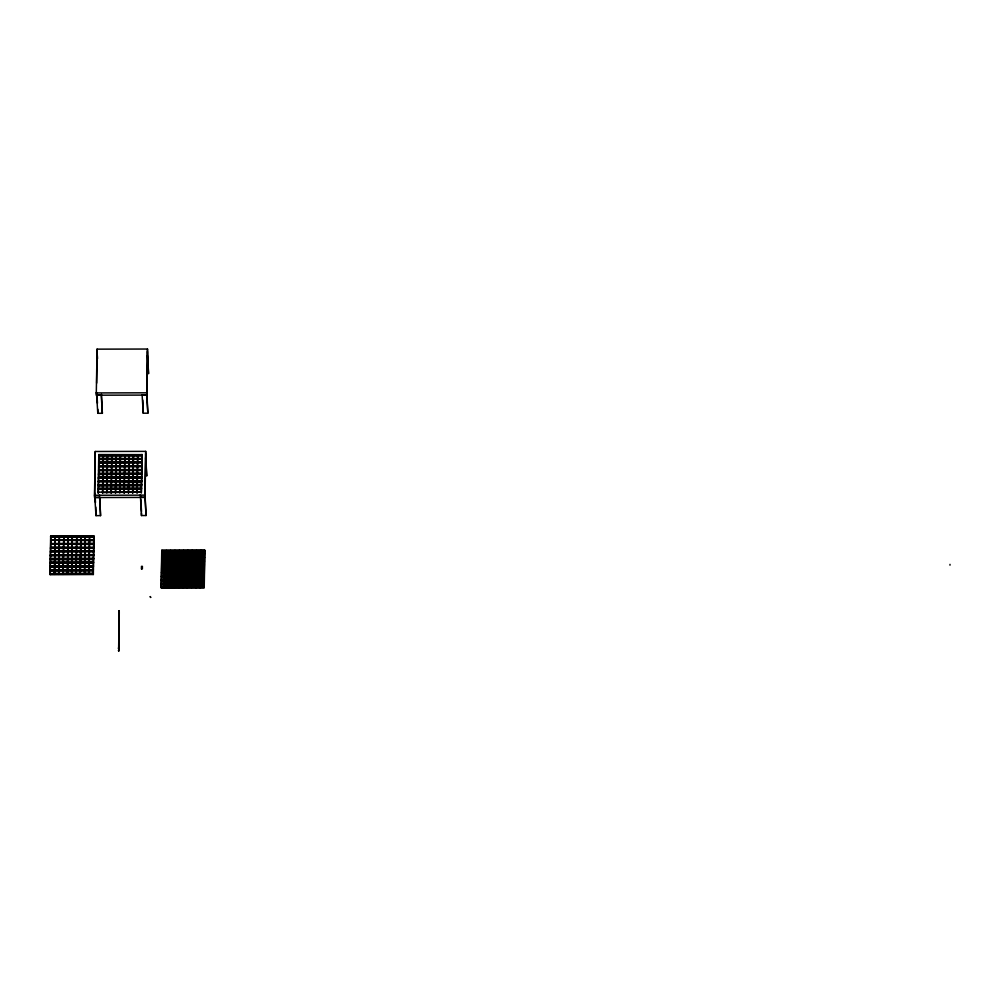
<?xml version="1.0" encoding="UTF-8"?>
<svg xmlns="http://www.w3.org/2000/svg" width="1000" height="1000" viewBox="0 0 1000 1000"><rect width="100%" height="100%" fill="white"/><g stroke="black" fill="none" stroke-linecap="round" stroke-linejoin="round"><path stroke-width="1.5" d="M54.488 573.475L55.175 536.688M67.425 573.45L68.112 536.65M115.438 493L116.037 454.837M59.488 536.675L58.8 573.625L54.312 573.475L54.363 574.388M80.35 573.575L62.925 573.462L62.987 574.375M76.037 573.587L76.1 574.338L76.725 536.638M80.375 573.875L80.625 558.45M93.275 573.55L84.475 573.413L84.537 574.325L85.312 536.163M84.663 573.562L84.712 574.325M50.663 536.075L50.725 536.987L94 536.9L93.325 574.462L50.05 574.562L50.663 536.075L93.938 535.988L93.987 537.062L50.9 537.15L50.85 536.237L50.237 574.4L50.188 573.488M54.3 573.638L55.188 536.525M54.575 573.2L55.213 536.987M62.925 573.612L63.8 536.512M67.5 573.162L67.7 558.475M67.763 558.2L68.138 536.95M72.387 536.188L71.787 574.35M80.162 573.575L80.825 536.175L80.887 537.087M80.225 574.325L80.85 536.625M80.688 558.175L80.887 543.488M80.962 543.212L81.075 536.925M84.475 573.562L85.138 536.163L85.375 537.075M94.5 495.262L95.275 451.488L145.7 451.375L145.075 497.425L94.637 497.537L94.5 495.262L144.925 495.138L146.037 515.525L141.463 515.538L140.35 494.625M96.3 392.925L97.075 349.15L147.513 349.038L146.875 395.087L96.45 395.2L96.3 392.925L146.738 392.812L146.875 395.087M94.637 497.537L95.275 451.488M96.45 395.2L96.5 392.188M96.662 383.125L97.075 349.15M99.775 497.95L100.562 515.625L95.975 515.638L95.763 507.1M101.475 394.1L102.362 413.288L97.788 413.3L97.85 409.325M98.188 493.2L98.787 454.575L142.075 454.625L141.412 492.188L102.662 492.575M98.375 493.038L98.987 454.875M100.562 515.625L99.462 494.712M102.5 493.025L103.287 454.862L103.35 455.775M102.688 493.025L103.238 458.438M103.3 458.113L103.35 455.625M103.312 455.325L103.1 454.862M106.75 492.262L107.413 454.862L107.475 455.775M106.812 493.013L107.625 455.312M111.125 493.013L111.725 454.85L111.788 455.763M111.312 493.013L111.912 454.85L111.962 455.763M115.612 493L116.275 455.588M119.688 492.238L120.337 454.825L120.4 455.737M119.738 492.987L120.55 455.288M118.4 648.062L118.637 648.825L119.237 610.662L118.775 650.962L119.087 611.112M124.05 492.975L124.862 455.112M124.237 492.975L124.838 454.812L124.9 455.725M128.363 492.962L128.988 455.262M128.55 492.962L128.912 458.387M129.213 455.562L129.137 459.3L129.1 458.387M132.613 492.2L133.275 454.8L133.325 455.712M132.675 492.962L133.45 454.8L133.512 455.712M132.85 492.962L133.512 455.55M136.975 492.95L137.575 454.787L137.825 455.7M137.162 492.95L137.8 455.238M141.287 493.1L142.075 454.475L142.125 455.7L99.038 455.788L98.787 454.575M141.463 515.538L141.5 512.888M146.775 390.95L147.85 413.188L143.262 413.2L142.762 400.087M141.438 568.975L141.488 566.337L142.4 566.35L142.363 568.975L141.6 568.85M145.7 451.375L144.887 497.262L140.312 497.275M147.85 413.188L146.7 394.925L147.513 349.038M146.037 515.525L144.963 493.288M161.762 550.388L161.112 587.925L204.213 587.825L204.862 550.288L161.762 550.388L204.862 550.288M161.95 550.538L161.287 587.625L204.025 587.537L204.675 550.45M162.925 584.5L163.85 584.513L163.8 587.137L162.887 587.137L163.088 584.5M163 580.763L163.912 580.775L163.863 583.4L162.95 583.4L163.162 580.763M163.062 577.025L163.975 577.038L163.938 579.663L163.012 579.663L163.225 577.025M163.125 573.288L164.05 573.288L164 575.913L163.088 575.925L163.287 573.288M163.2 569.538L164.112 569.55L164.062 572.175L163.15 572.175L163.35 569.538M163.263 565.8L164.175 565.812L164.137 568.438L163.212 568.438L163.425 565.8M163.325 562.062L164.25 562.075L164.2 564.7L163.287 564.7L163.487 562.062M163.388 558.325L164.312 558.325L164.262 560.95L163.35 560.962L163.55 558.325M163.463 554.575L164.375 554.587L164.325 557.212L163.412 557.212L163.625 554.575M164.15 550.962L163.525 550.85L164.438 550.837L164.4 553.475L163.475 553.475L163.688 550.837M165.6 587.625L166.25 550.538M165.787 587.625L166.438 550.538M167.2 587.137L167.237 584.5L168.162 584.5L168.113 587.125L167.35 587.013M167.262 583.387L167.312 580.75L168.225 580.763L168.175 583.387L167.413 583.263M167.325 579.65L167.375 577.013L168.287 577.025L168.25 579.65L167.475 579.525M167.387 575.913L167.438 573.275L168.35 573.288L168.312 575.913L167.55 575.788M167.463 572.175L167.5 569.538L168.425 569.538L168.375 572.163L167.613 572.05M167.525 568.425L167.575 565.788L168.487 565.8L168.438 568.425L167.675 568.3M167.587 564.688L167.638 562.05L168.55 562.062L168.512 564.688L167.75 564.562M167.662 560.95L167.7 558.312L168.625 558.312L168.575 560.95L167.812 560.825M167.725 557.212L167.775 554.575L168.688 554.575L168.637 557.2L167.875 557.087M167.787 553.462L167.838 550.825L168.75 550.825L168.7 553.462L167.938 553.337M169.913 587.612L170.562 550.525M170.087 587.612L170.75 550.525M171.5 587.125L171.55 584.487L172.463 584.487L172.425 587.125L171.663 587M171.575 583.387L171.612 580.75L172.537 580.75L172.488 583.375L171.725 583.263M171.637 579.637L171.688 577L172.6 577.013L172.55 579.637L171.788 579.513M171.7 575.9L171.75 573.263L172.662 573.275L172.625 575.9L171.863 575.775M171.762 572.163L171.812 569.525L172.738 569.525L172.688 572.163L171.925 572.038M171.838 568.413L171.875 565.788L172.8 565.788L172.75 568.413L171.988 568.3M171.9 564.675L171.95 562.038L172.862 562.05L172.812 564.675L172.05 564.55M171.962 560.938L172.013 558.3L172.925 558.312L172.887 560.938L172.125 560.812M172.037 557.2L172.075 554.562L173 554.562L172.95 557.2L172.188 557.075M172.1 553.45L172.15 550.825L173.062 550.812L173.012 553.45L172.25 553.337M174.225 587.6L174.875 550.513M174.4 587.6L175.062 550.513M176.025 584.475L175.812 587.112L176.725 587.112L176.775 584.475L175.863 584.475M175.925 580.737L176.838 580.737L176.8 583.375L175.875 583.375L176.088 580.737M175.987 577L176.912 577L176.863 579.625L175.95 579.625L176.15 577M176.062 573.25L176.975 573.263L176.925 575.887L176.012 575.887L176.213 573.25M176.125 569.513L177.037 569.525L177 572.15L176.075 572.15L176.287 569.513M176.188 565.775L177.113 565.775L177.062 568.413L176.15 568.413L176.35 565.775M176.25 562.038L177.175 562.038L177.125 564.663L176.213 564.663L176.412 562.038M176.325 558.288L177.237 558.3L177.188 560.925L176.275 560.925L176.488 558.288M176.388 554.55L177.3 554.562L177.262 557.188L176.337 557.188L176.55 554.55M177.375 550.812L176.45 550.825L177.375 550.812L177.325 553.45L176.412 553.45L176.612 550.812M178.525 587.587L179.188 550.5M178.713 587.587L179.363 550.5M180.125 587.1L180.175 584.462L181.088 584.475L181.038 587.1L180.275 586.975M180.25 579.625L180.3 576.987L181.225 576.987L181.175 579.625L180.413 579.5M180.325 575.875L180.362 573.25L181.287 573.25L181.238 575.875L180.475 575.75M180.387 572.137L180.438 569.5L181.35 569.513L181.3 572.137L180.538 572.013M180.45 568.4L180.5 565.763L181.412 565.775L181.375 568.4L180.613 568.275M180.525 564.663L180.562 562.025L181.488 562.025L181.438 564.65L180.675 564.538M180.588 560.913L180.637 558.288L181.55 558.288L181.5 560.913L180.738 560.788M180.65 557.175L180.7 554.538L181.612 554.55L181.575 557.175L180.8 557.05M180.712 553.438L180.763 550.8L181.675 550.8L181.637 553.438L180.875 553.312M182.838 587.587L183.487 550.487M183.025 587.587L183.675 550.487M184.438 587.087L184.475 584.462L185.4 584.462L185.35 587.087L184.587 586.962M184.5 583.35L184.55 580.712L185.463 580.725L185.413 583.35L184.65 583.225M184.638 575.875L184.675 573.237L185.6 573.237L185.55 575.862L184.788 575.75M184.7 572.125L184.737 569.5L185.662 569.5L185.613 572.125L184.85 572M184.762 568.387L184.812 565.75L185.725 565.763L185.675 568.387L184.913 568.263M184.825 564.65L184.875 562.013L185.787 562.025L185.75 564.65L184.988 564.525M184.9 560.913L184.938 558.275L185.863 558.275L185.812 560.9L185.05 560.788M184.963 557.163L185.012 554.538L185.925 554.538L185.875 557.163L185.113 557.038M185.025 553.425L185.075 550.788L185.987 550.788L185.95 553.425L185.188 553.3M185.487 579.612L185.525 576.975L184.613 576.975L184.562 579.612L185.362 579.6M187.15 587.575L187.8 550.487M187.325 587.575L187.987 550.487M189.7 584.45L189.662 587.075L188.738 587.087L188.95 584.45M188.85 580.712L189.775 580.712L189.725 583.337L188.812 583.337L189.013 580.7M188.925 576.962L189.838 576.975L189.788 579.6L188.875 579.6L189.075 576.962M189.15 573.225L188.938 575.862L189.862 575.862L189.9 573.225L188.988 573.225M189.05 569.487L189.975 569.487L189.925 572.112L189.013 572.125L189.213 569.487M189.125 565.737L190.037 565.75L189.988 568.375L189.075 568.375L189.275 565.737M189.188 562L190.1 562.013L190.05 564.637L189.137 564.637L189.35 562M189.25 558.263L190.162 558.275L190.125 560.9L189.2 560.9L189.412 558.263M190.238 554.525L190.188 557.15L189.275 557.163L189.475 554.525M190.3 550.788L189.387 550.788L190.3 550.775L190.25 553.413L189.338 553.413L189.537 550.775M191.462 587.562L192.113 550.475M191.637 587.562L192.3 550.475M193.05 587.075L193.1 584.438L194.013 584.45L193.975 587.075L193.2 586.95M194.075 580.7L194.037 583.325L193.113 583.337L193.162 580.7L194.088 580.7M193.188 579.587L193.225 576.95L194.15 576.962L194.1 579.587L193.337 579.462M193.25 575.85L193.3 573.212L194.213 573.225L194.163 575.85L193.4 575.725M193.388 568.375L193.425 565.737L194.35 565.737L194.3 568.362L193.538 568.25M193.45 564.625L193.5 561.987L194.412 562L194.363 564.625L193.6 564.5M193.512 560.887L193.562 558.25L194.475 558.263L194.438 560.887L193.663 560.763M193.575 557.15L193.625 554.513L194.55 554.525L194.5 557.15L193.738 557.025M193.65 553.413L193.688 550.775L194.613 550.775L194.562 553.4L193.8 553.288M194.112 572.1L194.275 569.475L193.363 569.475L193.312 572.112L194.237 572.112M195.763 587.55L196.425 550.462M195.95 587.55L196.6 550.462M197.362 587.062L197.413 584.425L198.325 584.438L198.275 587.062L197.512 586.938M197.425 583.325L197.475 580.688L198.388 580.688L198.35 583.325L197.587 583.2M197.5 579.587L197.537 576.95L198.463 576.95L198.412 579.575L197.65 579.462M197.562 575.837L197.6 573.2L198.525 573.212L198.475 575.837L197.712 575.712M197.625 572.1L197.675 569.462L198.588 569.475L198.538 572.1L197.775 571.975M197.763 564.625L197.8 561.987L198.725 561.987L198.675 564.612L197.913 564.5M197.825 560.875L197.875 558.237L198.787 558.25L198.738 560.875L197.975 560.75M197.887 557.137L197.938 554.5L198.85 554.513L198.812 557.137L198.05 557.013M197.963 553.4L198 550.763L198.925 550.763L198.875 553.4L198.113 553.275M198.612 568.362L198.65 565.725L197.738 565.725L197.688 568.362L198.487 568.35M200.075 587.537L200.738 550.45M200.263 587.537L200.912 550.45M201.675 587.05L201.713 584.412L202.638 584.425L202.587 587.05L201.825 587.05M201.737 583.312L201.788 580.675L202.7 580.688L202.65 583.312L201.887 583.3M201.8 579.575L201.85 576.938L202.763 576.938L202.725 579.575L201.95 579.562M201.875 575.825L201.912 573.2L202.838 573.2L202.787 575.825L202.025 575.825M202.9 569.45L202.85 572.087L201.938 572.087L201.988 569.45L202.9 569.462M202 568.35L202.05 565.712L202.963 565.725L202.925 568.35L202.15 568.337M202.062 564.612L202.113 561.975L203.025 561.975L202.987 564.612L202.225 564.6M202.2 557.125L202.25 554.487L203.162 554.5L203.113 557.125L202.35 557.125M202.262 553.387L202.312 550.75L203.225 550.75L203.188 553.387L202.262 553.375M949.987 565.175L950 564.375M146.7 394.925L142.113 394.938L143.262 413.2M141.888 454.775L99.012 455.175M98.85 455.625L142.137 455.625M98.925 458.612L142.025 458.512M98.95 458.913L98.787 459.525L141.9 459.263M141.862 458.812L98.925 458.45L98.975 459.525M98.863 462.35L141.95 462.25M141.788 462.725L141.962 462.1L98.863 462.188L98.912 463.113M98.725 463.263L141.825 463.013M98.787 466.087L141.888 466M98.825 466.388L98.663 467.013L141.762 466.75M141.713 466.463L141.888 465.838L98.8 465.938L98.837 467.013M98.725 469.837L141.825 469.738M98.763 470.125L98.588 470.75L141.7 470.487M141.65 470.2L141.825 469.575L98.725 469.675L98.775 470.75M98.663 473.575L141.75 473.475M98.688 473.875L98.525 474.487L141.637 474.225M141.588 473.938L141.762 473.312L98.663 473.413L98.713 474.487M98.588 477.312L141.688 477.212M98.462 478.075L141.562 477.975M98.462 478.225L141.562 478.125M98.525 481.05L141.625 480.962M98.4 481.812L141.5 481.712M98.462 484.8L141.562 484.7M98.488 485.087L98.325 485.712L141.438 485.613L141.363 484.55M98.325 485.55L141.438 485.45L141.562 484.538L98.462 484.637L98.513 485.712M141.5 488.275L98.4 488.375L98.45 489.45M98.4 488.537L141.488 488.438M98.425 488.988L141.363 489.35L141.3 488.288M98.263 489.288L141.363 489.188M98.125 492.15L141.412 492.025M99.412 497.375L94.825 497.375L95.975 515.638M50.663 536.237L93.75 536.138M76.725 536.475L75.912 574.338L75.862 573.425M50.788 539.975L93.888 539.875M50.725 543.713L93.812 543.612M50.75 544.175L93.688 544.375M93.65 544.087L93.825 543.462L50.725 543.55L50.775 544.625M50.65 547.45L93.75 547.362M50.688 547.75L50.525 548.375L93.625 548.112M93.588 547.663L50.663 547.3L50.7 548.375M50.587 551.2L93.688 551.1M167.838 550.837L168.75 550.837M172.15 550.825L173.062 550.825M180.763 550.812L181.688 550.812M185.075 550.8L185.987 550.8M193.688 550.775L194.613 550.775M198 550.775L198.925 550.763M202.312 550.763L203.225 550.763M93.513 551.562L93.688 550.938L50.587 551.038L50.637 551.95M50.45 552.112L93.562 551.85M161.887 553.962L204.613 553.713M189.312 554.525L190.238 554.525M50.525 554.938L93.612 554.837M50.55 555.237L50.388 555.85L93.5 555.588M93.45 555.3L93.625 554.675L50.525 554.775L50.575 555.85M161.812 557.7L204.55 557.45M50.462 558.675L93.55 558.575M50.487 558.975L50.325 559.587L93.425 559.487L93.362 558.425M93.387 559.05L93.55 558.425L50.462 558.513L50.5 559.587M50.325 559.438L93.425 559.338M161.75 561.45L204.488 561.188M50.388 562.413L93.488 562.325M93.312 562.788L93.488 562.163L50.388 562.263L50.438 563.337M50.263 563.175L93.362 563.075M161.688 565.188L204.412 564.925M50.325 566.163L93.425 566.062M50.35 566.462L50.188 567.075L93.3 566.975L93.225 565.913M93.25 566.525L93.425 565.9L50.325 566L50.375 567.075M50.188 566.912L93.3 566.812M161.625 568.925L204.35 568.675M50.263 569.9L93.35 569.8M50.287 570.2L50.125 570.812L93.225 570.712L93.162 569.65M93.188 570.262L93.362 569.637L50.263 569.738L50.312 570.812M50.125 570.65L93.225 570.55M161.562 572.513L204.288 572.413M161.55 572.663L204.288 572.575M50.062 574.4L93.15 574.3M161.488 576.25L204.225 576.15M161.488 576.413L204.213 576.312M161.425 579.987L204.15 579.888M161.425 580.15L204.15 580.05M161.363 583.737L204.088 583.638M161.35 583.888L204.088 583.787M188.787 584.45L189.7 584.45M119.3 611.413L119.062 610.662M119.375 612.8L119.225 613.1M89.663 536.613L89.025 574.312L88.975 573.4M147.463 351.475L148.55 373.713L147.4 355.45M145.662 453.812L146.738 476.05L145.588 457.788M141.9 454.613L141.95 455.7M141.825 458.363L141.9 459.425M141.762 462.1L141.825 463.162M141.688 465.85L141.762 466.912M141.625 469.588L141.7 470.65M141.562 473.325L141.625 474.387M141.7 477.688L141.688 477.062L98.6 477.15L98.637 478.225M141.637 481.425L141.625 480.8L98.525 480.9L98.575 481.975M141.425 480.812L141.5 481.875L98.375 481.35M140.762 499.387L141.525 511.55M137.713 458.363L137.75 459.438M137.525 458.363L137.575 459.438M137.463 462.1L137.688 463.188M137.463 462.262L137.5 463.188M137.575 465.85L137.625 466.925M137.4 465.85L137.438 466.925M137.338 469.588L137.562 470.662M137.45 473.325L137.487 474.4M137.262 473.325L137.312 474.4M137.387 477.062L137.425 478.15M137.2 477.062L137.238 478.15M137.312 480.812L137.363 481.887M137.137 480.812L137.175 481.887M137.25 484.55L137.287 485.625M137.062 484.55L137.113 485.625M137.188 488.288L137.225 489.363M137 488.288L137.05 489.363M133.4 458.375L133.45 459.45M133.225 458.375L133.262 459.45M133.338 462.113L133.375 463.188M133.15 462.113L133.2 463.188M133.275 465.85L133.312 466.938M133.088 465.85L133.125 466.938M133.2 469.6L133.25 470.675M133.025 469.6L133.062 470.675M132.95 473.338L133.188 474.412M133.075 477.075L133.112 478.15M132.887 477.075L132.938 478.15M132.825 480.812L133.05 481.9M132.938 484.562L132.988 485.637M132.762 484.562L132.8 485.637M132.875 488.3L132.912 489.375M132.688 488.3L132.738 489.375M128.963 454.812L129.025 455.725M129.025 462.125L129.075 463.2M128.85 462.125L128.887 463.2M128.963 465.863L129 466.938M128.775 465.863L128.825 466.938M128.9 469.6L128.938 470.688M128.713 469.6L128.75 470.688M128.825 473.35L128.875 474.425M128.65 473.35L128.688 474.425M128.763 477.088L128.8 478.162M128.575 477.088L128.625 478.162M128.7 480.825L128.737 481.9M128.512 480.825L128.562 481.9M128.45 484.562L128.675 485.65M128.562 488.312L128.613 489.387M128.387 488.312L128.425 489.387M124.787 458.387L124.825 459.475M124.6 458.387L124.637 459.475M124.537 462.137L124.763 463.212M124.65 465.875L124.7 466.95M124.475 465.875L124.513 466.95M124.588 469.613L124.637 470.538M124.4 469.613L124.625 470.688M124.525 473.35L124.562 474.438M124.338 473.35L124.375 474.438M124.45 477.1L124.5 478.175M124.275 477.1L124.312 478.175M124.388 480.838L124.425 481.912M124.2 480.838L124.25 481.912M124.325 484.575L124.362 485.65M124.138 484.575L124.175 485.65M124.25 488.312L124.3 489.4M124.075 488.325L124.113 489.4M120.475 458.4L120.512 459.475M120.288 458.4L120.337 459.475M120.412 462.137L120.45 463.225M120.225 462.15L120.262 463.225M120.162 465.887L120.388 466.962M120.162 466.05L120.2 466.962M120.275 469.625L120.325 470.7M120.087 469.625L120.138 470.7M120.025 473.363L120.25 474.438M120.15 477.113L120.188 478.188M119.963 477.113L120 478.188M120.075 480.85L120.125 481.763M119.9 480.85L120.125 481.925M120.013 484.588L120.05 485.662M119.825 484.588L119.875 485.662M119.95 488.325L119.987 489.4M119.763 488.325L119.8 489.4M116.163 458.413L116.213 459.487M115.988 458.413L116.025 459.487M116.1 462.15L116.137 463.225M115.913 462.15L115.962 463.225M116.037 465.9L116.075 466.975M115.85 465.9L115.887 466.975M115.962 469.637L116.013 470.712M115.787 469.637L115.825 470.712M115.9 473.375L115.938 474.45M115.712 473.375L115.763 474.45M115.65 477.113L115.875 478.188M115.65 477.275L115.7 478.2M115.775 480.863L115.812 481.938M115.588 480.863L115.625 481.938M115.525 484.6L115.75 485.675M115.638 488.338L115.675 489.412M115.45 488.338L115.5 489.412M111.85 458.425L111.9 459.5M111.675 458.425L111.713 459.5M111.6 462.163L111.838 463.237M111.725 465.9L111.762 466.975M111.538 465.9L111.587 466.987M111.662 469.65L111.7 470.725M111.475 469.65L111.512 470.725M111.587 473.387L111.638 474.462M111.412 473.387L111.45 474.462M111.525 477.125L111.562 478.2M111.337 477.125L111.388 478.2M111.463 480.863L111.5 481.95M111.275 480.863L111.312 481.95M111.388 484.613L111.438 485.688M111.213 484.613L111.25 485.688M111.137 488.35L111.375 489.425M111.137 488.512L111.188 489.425M107.55 458.438L107.587 459.513M107.362 458.438L107.4 459.513M107.475 462.175L107.525 463.25M107.3 462.175L107.338 463.25M107.225 465.913L107.463 466.987M107.35 469.65L107.387 470.737M118.775 650.962L118.525 650.212L118.588 650.962M107.163 469.65L107.212 470.737M107.1 473.4L107.325 474.475M107.212 477.137L107.263 478.212M107.037 477.137L107.075 478.212M107.15 480.875L107.188 481.95M106.962 480.875L107.013 481.95M107.088 484.613L107.125 485.7M102.362 413.288L101.225 395.037L96.638 395.05L97.788 413.3M106.9 484.613L106.938 485.7M107.013 488.363L107.062 489.438M106.838 488.363L106.875 489.438M97.338 355.575L97.525 358.612M103.05 458.438L103.1 459.525M103.175 462.188L103.212 463.263M102.987 462.188L103.025 463.263M103.1 465.925L103.15 467M102.925 465.925L102.963 467M103.038 469.663L103.075 470.737M102.85 469.663L102.9 470.737M102.975 473.4L103.012 474.487M102.788 473.4L102.837 474.487M102.725 477.15L102.95 478.225M102.837 480.887L102.888 481.962M102.662 480.887L102.7 481.962M102.775 484.625L102.825 485.55M96.9 394.113L97.475 403.237M102.587 484.625L102.812 485.7M102.713 488.363L102.75 489.45M102.525 488.363L102.562 489.45M94.9 493.4L95.475 502.525M93.812 537.062L93.763 535.988L93.15 574.462L93.088 573.387M93.688 539.725L93.763 540.788M93.625 543.462L93.688 544.525M93.55 547.212L93.625 548.275M93.488 550.95L93.562 552.013M93.425 554.688L93.488 555.75M93.287 562.175L93.362 563.237L50.237 562.712M93.325 574.462L93.275 573.387L50 573.638L50.05 574.562M89.5 537.062L89.438 536.15L88.837 574.312L88.787 573.4M89.575 539.725L89.612 540.8M89.388 539.725L89.438 540.8M89.513 543.462L89.55 544.55M89.325 543.462L89.375 544.55M89.45 547.212L89.488 548.288M89.262 547.212L89.3 548.288M89.2 550.95L89.425 552.025M89.188 551.112L89.237 552.025M89.312 554.688L89.35 555.763M89.125 554.688L89.175 555.763M89.062 558.425L89.288 559.513M89.175 562.175L89.225 563.25M89 562.175L89.038 563.25M89.113 565.913L89.15 566.987M88.925 565.913L88.975 566.987M89.05 569.65L89.087 570.725M88.863 569.65L88.912 570.725M85.262 539.738L85.312 540.812M85.087 539.738L85.125 540.812M85.2 543.475L85.237 544.55M85.013 543.475L85.062 544.55M85.138 547.212L85.175 548.3M84.95 547.212L84.987 548.3M85.062 550.962L85.113 552.038M84.887 550.962L84.925 552.038M85 554.7L85.05 555.775M84.812 554.7L84.862 555.775M84.938 558.438L84.975 559.513M84.75 558.438L84.8 559.513M84.688 562.175L84.913 563.263M84.688 562.337L84.725 563.263M84.8 565.925L84.85 567M84.625 565.925L84.663 567M84.55 569.663L84.775 570.737M80.775 539.75L81 540.825M80.712 543.488L80.75 544.562M80.638 547.225L80.862 548.3M80.763 550.962L80.8 552.05M80.575 550.975L80.612 552.05M80.688 554.712L80.738 555.788M80.512 554.712L80.55 555.788M80.438 558.45L80.487 559.525M80.562 562.188L80.6 563.263M80.375 562.188L80.425 563.263M80.5 565.925L80.538 567.013M80.312 565.938L80.35 567.013M80.425 569.675L80.475 570.75M80.25 569.675L80.288 570.75M76.65 539.75L76.688 540.837M76.463 539.763L76.5 540.837M76.575 543.5L76.625 544.575M76.4 543.5L76.438 544.575M76.513 547.238L76.562 548.312M76.338 547.238L76.375 548.312M76.263 550.975L76.487 552.05M76.388 554.725L76.425 555.8M76.2 554.725L76.237 555.8M76.312 558.462L76.363 559.375M76.137 558.462L76.363 559.538M76.25 562.2L76.287 563.275M76.062 562.2L76.112 563.275M76.188 565.938L76.225 567.013M76 565.938L76.05 567.013M76.112 569.688L76.162 570.763M75.938 569.688L75.975 570.763M72.45 537.1L72.2 536.188L71.6 574.35M72.337 539.763L72.375 540.837M72.15 539.763L72.2 540.837M72.275 543.513L72.312 544.587M72.088 543.513L72.125 544.587M72.2 547.25L72.25 548.325M72.025 547.25L72.062 548.325M72.138 550.988L72.188 552.062M71.95 550.988L72 552.062M72.075 554.725L72.112 555.8M71.888 554.725L71.938 555.812M72.013 558.475L72.05 559.55M71.825 558.475L71.862 559.55M71.762 562.212L71.988 563.288M71.875 565.95L71.912 567.025M71.688 565.95L71.737 567.025M71.812 569.688L71.85 570.612M71.625 569.688L71.85 570.763M67.95 537.112L67.9 536.2L67.475 574.362M67.85 539.775L68.075 540.85M67.962 543.513L68 544.6M67.775 543.513L67.825 544.6M67.9 547.263L67.938 548.175M67.713 547.263L67.938 548.337M67.825 551L67.875 552.075M67.65 551L67.688 552.075M67.763 554.738L67.8 555.812M67.575 554.738L67.625 555.812M67.513 558.475L67.562 559.562M67.638 562.225L67.675 563.3M67.45 562.225L67.487 563.3M67.387 565.962L67.613 567.038M67.375 566.125L67.425 567.038M67.5 569.7L67.537 570.775M67.312 569.7L67.362 570.775M63.825 537.125L63.775 536.213L63.175 574.375M63.712 539.788L63.762 540.862M63.537 539.788L63.575 540.862M63.475 543.525L63.7 544.6M63.463 543.688L63.513 544.6M63.587 547.263L63.625 548.35M63.4 547.263L63.45 548.35M63.338 551.013L63.562 552.087M63.45 554.75L63.5 555.825M63.275 554.75L63.312 555.825M63.388 558.488L63.425 559.562M63.2 558.488L63.25 559.562M63.325 562.225L63.362 563.312M63.137 562.225L63.175 563.312M63.25 565.975L63.3 567.05M63.075 565.975L63.113 567.05M63.188 569.712L63.238 570.788M63.012 569.712L63.05 570.788M59.337 537.137L59.275 536.225L58.675 574.375M59.413 539.8L59.45 540.875M59.225 539.8L59.262 540.875M59.337 543.538L59.387 544.612M59.162 543.538L59.2 544.612M59.275 547.275L59.325 548.35M59.088 547.275L59.138 548.35M59.212 551.013L59.25 552.1M59.025 551.013L59.075 552.1M58.963 554.763L59.188 555.837M58.963 554.913L59 555.837M59.075 558.5L59.125 559.575M58.9 558.5L58.938 559.575M58.825 562.238L59.05 563.312M58.95 565.975L58.987 567.062M58.762 565.975L58.8 567.062M58.875 569.725L58.925 570.8M58.7 569.725L58.738 570.8M58.8 573.462L58.863 574.375M54.913 539.8L55.138 540.887M55.038 543.55L55.075 544.625M54.85 543.55L54.887 544.625M54.962 547.288L55.012 548.362M54.787 547.288L54.825 548.362M54.9 551.025L54.938 552.1M54.713 551.025L54.763 552.1M54.837 554.763L54.875 555.85M54.65 554.763L54.7 555.85M54.775 558.513L54.812 559.587M54.588 558.513L54.625 559.587M54.7 562.25L54.75 563.325M54.525 562.25L54.562 563.325M54.45 565.988L54.675 567.062M54.575 569.725L54.612 570.812M54.387 569.738L54.425 570.812M50.838 540.887L50.788 539.812L93.888 539.712L93.763 540.625L50.637 540.275M150.275 596.613L150.638 597.425L150.275 596.613M164.188 585.45L164.562 586.263L164.188 585.45M164.262 581.712L164.625 582.525L164.262 581.712M164.325 577.975L164.688 578.787L164.325 577.975M164.387 574.237L164.75 575.037L164.387 574.237M164.45 570.487L164.825 571.3L164.45 570.487M164.525 566.75L164.887 567.562L164.525 566.75M164.587 563.013L164.95 563.825L164.587 563.013M164.65 559.275L165.025 560.075L164.65 559.275M164.725 555.525L165.087 556.337L164.725 555.525M164.788 551.788L165.15 552.6L164.788 551.788M168.5 585.45L168.863 586.25L168.5 585.45M168.562 581.7L168.938 582.513L168.562 581.7M168.637 577.962L169 578.775L168.637 577.962M168.7 574.225L169.062 575.037L168.7 574.225M168.762 570.475L169.125 571.287L168.762 570.475M168.825 566.737L169.2 567.55L168.825 566.737M168.9 563L169.262 563.812L168.9 563M168.962 559.263L169.325 560.075L168.962 559.263M169.025 555.513L169.4 556.325L169.025 555.513M169.1 551.775L169.462 552.587L169.1 551.775M172.812 585.438L173.175 586.25L172.812 585.438M172.875 581.688L173.238 582.5L172.875 581.688M172.938 577.95L173.312 578.763L172.938 577.95M173.012 574.212L173.375 575.025L173.012 574.212M173.075 570.475L173.438 571.287L173.075 570.475M173.137 566.725L173.512 567.537L173.137 566.725M173.212 562.987L173.575 563.8L173.212 562.987M173.275 559.25L173.637 560.062L173.275 559.25M173.337 555.513L173.7 556.325L173.337 555.513M173.4 551.763L173.775 552.575L173.4 551.763M177.125 585.425L177.488 586.237L177.125 585.425M177.188 581.688L177.55 582.5L177.188 581.688M177.25 577.938L177.613 578.75L177.25 577.938M177.312 574.2L177.688 575.013L177.312 574.2M177.387 570.462L177.75 571.275L177.387 570.462M177.45 566.725L177.812 567.537L177.45 566.725M177.512 562.975L177.887 563.787L177.512 562.975M177.587 559.237L177.95 560.05L177.587 559.237M177.65 555.5L178.012 556.312L177.65 555.5M177.712 551.763L178.075 552.575L177.712 551.763M180.238 580.725L180.188 583.362L181.112 583.362L181.15 580.725L180.238 580.725M181.425 585.413L181.8 586.225L181.425 585.413M181.5 581.675L181.863 582.487L181.5 581.675M181.562 577.938L181.925 578.75L181.562 577.938M181.625 574.188L181.988 575L181.625 574.188M181.688 570.45L182.062 571.263L181.688 570.45M181.762 566.712L182.125 567.525L181.762 566.712M181.825 562.975L182.188 563.775L181.825 562.975M181.887 559.225L182.262 560.037L181.887 559.225M181.962 555.487L182.325 556.3L181.962 555.487M182.025 551.75L182.387 552.562L182.025 551.75M185.738 585.4L186.1 586.213L185.738 585.4M185.8 581.663L186.175 582.475L185.8 581.663M185.875 577.925L186.238 578.737L185.875 577.925M185.938 574.188L186.3 574.987L185.938 574.188M186 570.438L186.375 571.25L186 570.438M186.075 566.7L186.438 567.513L186.075 566.7M186.137 562.962L186.5 563.775L186.137 562.962M186.2 559.225L186.562 560.025L186.2 559.225M186.262 555.475L186.637 556.287L186.262 555.475M186.337 551.737L186.7 552.55L186.337 551.737M190.05 585.4L190.413 586.2L190.05 585.4M190.113 581.65L190.475 582.463L190.113 581.65M190.175 577.913L190.55 578.725L190.175 577.913M190.25 574.175L190.613 574.987L190.25 574.175M190.312 570.438L190.675 571.237L190.312 570.438M190.375 566.688L190.75 567.5L190.375 566.688M190.45 562.95L190.812 563.763L190.45 562.95M190.512 559.212L190.875 560.025L190.512 559.212M190.575 555.475L190.938 556.275L190.575 555.475M190.637 551.725L191.012 552.537L190.637 551.725M194.363 585.388L194.725 586.2L194.363 585.388M194.425 581.65L194.788 582.45L194.425 581.65M194.488 577.9L194.862 578.713L194.488 577.9M194.562 574.163L194.925 574.975L194.562 574.163M194.625 570.425L194.988 571.237L194.625 570.425M194.688 566.688L195.05 567.487L194.688 566.688M194.75 562.938L195.125 563.75L194.75 562.938M194.825 559.2L195.188 560.013L194.825 559.2M194.887 555.462L195.25 556.275L194.887 555.462M194.95 551.712L195.325 552.525L194.95 551.712M198.663 585.375L199.037 586.188L198.663 585.375M198.738 581.638L199.1 582.45L198.738 581.638M198.8 577.888L199.163 578.7L198.8 577.888M198.863 574.15L199.237 574.963L198.863 574.15M198.938 570.413L199.3 571.225L198.938 570.413M199 566.675L199.363 567.487L199 566.675M199.062 562.925L199.425 563.737L199.062 562.925M199.125 559.188L199.5 560L199.125 559.188M199.2 555.45L199.562 556.263L199.2 555.45M199.262 551.712L199.625 552.525L199.262 551.712M202.175 558.237L202.138 560.862L203.05 560.862L203.1 558.225L202.175 558.237M202.975 585.363L203.337 586.175L202.975 585.363M203.038 581.625L203.412 582.438L203.038 581.625M203.113 577.888L203.475 578.7L203.113 577.888M203.175 574.138L203.538 574.95L203.175 574.138M203.238 570.4L203.612 571.213L203.238 570.4M203.312 566.663L203.675 567.475L203.312 566.663M203.375 562.925L203.738 563.737L203.375 562.925M203.438 559.175L203.8 559.987L203.438 559.175M203.5 555.438L203.875 556.25L203.5 555.438M203.575 551.7L203.938 552.513L203.575 551.7"/></g></svg>
